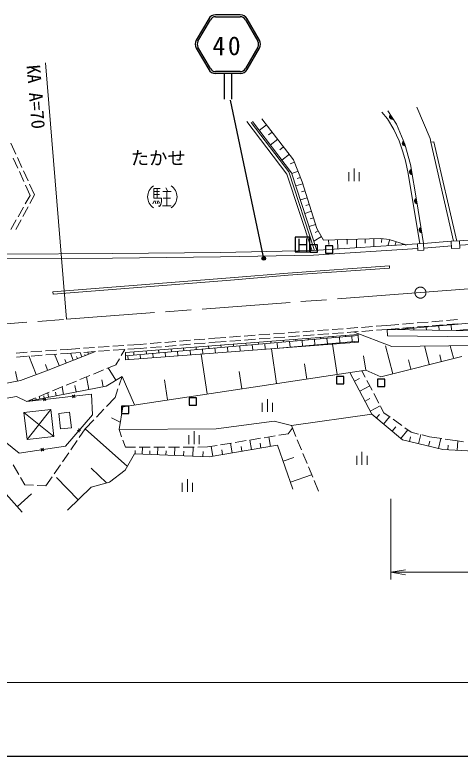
# Model space of a CAD drawing. Units: millimetres, scale not verified. Extents: x 40000 to 680000, y 20000 to 380000.
# Drawn here: x 293268 to 353870, y 205000 to 305791 of the extents above; entities that cross this region are included whole.
import ezdxf
from ezdxf.enums import TextEntityAlignment as Align

# ---------------------------------------------------------------- set-up
doc = ezdxf.new("R2010")
doc.units = ezdxf.units.MM
doc.header["$LTSCALE"] = 1000
doc.header["$PDMODE"] = 32
doc.header["$PDSIZE"] = 500
doc.linetypes.add('CHAIN', pattern=[18.5, 12, -1.5, 3.5, -1.5])
for name, color, linetype, lineweight in [('M-BMK', 2, 'CHAIN', 13), ('M-BMK-ROW', 30, 'Continuous', 25), ('M-STR-HTXT', 7, 'Continuous', 13), ('M-STR-STRC', 7, 'Continuous', 25), ('M-TTL-BAND', 7, 'Continuous', 25), ('M-WORK', 1, 'Continuous', 13)]:
    doc.layers.add(name, color=color, linetype=linetype, lineweight=lineweight)
doc.layers.add('M-BMK-HTXT', color=7, linetype='Continuous')
doc.styles.add('ＭＳ ゴシック', font='')
doc.styles.get('ＭＳ ゴシック').set_extended_font_data('MS Gothic')

# ---------------------------------------------------------------- blocks, each defined once
blk = doc.blocks.new('open_arrow')
at = {"color": 0, "linetype": 'Continuous', "lineweight": -2}
blk.add_lwpolyline([(7.5, 1.25), (0, 0), (7.5, -1.25)], dxfattribs=at)

msp = doc.modelspace()

# ---------------------------------------------------------------- linework, layer by layer
at = {"layer": 'M-BMK'}
for p, q in [((348460, 268022), (448163, 275702)), ((300299, 264403), (348460, 268022)), ((282918, 263104), (300299, 264403))]:
    msp.add_line(p, q, dxfattribs=at)
msp.add_circle((348460, 268022), 750, dxfattribs=at)
at = {"layer": 'M-BMK-ROW'}
for p, q in [((334477, 274516), (333477, 274516)), ((333477, 274516), (333477, 273516)), ((334477, 273516), (334477, 274516)), ((336525, 274366), (335525, 274366)), ((335525, 274366), (335525, 273366)), ((336525, 273366), (336525, 274366)), ((333477, 273516), (334477, 273516)), ((335525, 273366), (336525, 273366)), ((338024, 256605), (337024, 256605)), ((337024, 256605), (337024, 255605)), ((338024, 255605), (338024, 256605)), ((343619, 256258), (342619, 256258)), ((342619, 256258), (342619, 255258)), ((343619, 255258), (343619, 256258)), ((337024, 255605), (338024, 255605)), ((342619, 255258), (343619, 255258)), ((318003, 253728), (317003, 253728)), ((317003, 253728), (317003, 252728)), ((318003, 252728), (318003, 253728)), ((308786, 252582), (307786, 252582)), ((307786, 252582), (307786, 251582)), ((308786, 251582), (308786, 252582)), ((317003, 252728), (318003, 252728)), ((307786, 251582), (308786, 251582))]:
    msp.add_line(p, q, dxfattribs=at)
at = {"layer": 'M-STR-HTXT'}
for p, q in [((300299, 264403), (297438, 299286)), ((344431, 240000), (344431, 229000)), ((344431, 230000), (389568, 230000)), ((173930, 215000), (548662, 215000))]:
    msp.add_line(p, q, dxfattribs=at)
at = {"layer": 'M-STR-STRC'}
for p, q in [((323952, 305791), (320573, 305791)), ((320573, 305525), (323952, 305525)), ((319652, 305259), (317963, 302333)), ((318193, 302200), (319882, 305126)), ((324643, 305126), (326333, 302200)), ((326563, 302333), (324874, 305259)), ((319882, 298476), (318193, 301402)), ((326333, 301402), (324643, 298476)), ((317963, 301269), (319652, 298343)), ((324874, 298343), (326563, 301269)), ((323952, 298077), (320573, 298077)), ((323952, 297811), (320573, 297811)), ((321763, 297811), (321763, 294311)), ((322763, 297811), (322763, 294311)), ((327142, 272671), (322639, 294173)), ((333406, 275569), (331406, 275569)), ((331406, 275569), (331406, 273569)), ((331947, 273654), (331947, 275353)), ((332938, 275364), (332938, 273659)), ((333406, 273569), (333406, 275569)), ((331947, 274569), (332938, 274569)), ((331406, 273569), (333406, 273569))]:
    msp.add_line(p, q, dxfattribs=at)
for radius in [250, 200, 150, 100, 50, 20]:
    msp.add_circle((327142, 272671), radius, dxfattribs=at)
for centre, radius, start, end in [((320573, 304727), 1064, 90, 150), ((320573, 304727), 798, 90, 150), ((323952, 304727), 1064, 30, 90), ((323952, 304727), 798, 30, 90), ((318884, 301801), 1064, 150, 210), ((318884, 301801), 798, 150, 210), ((325641, 301801), 798, 330, 30.00002), ((325641, 301801), 1064, 330, 30), ((320573, 298875), 1064, 210, 270), ((320573, 298875), 798, 210, 270), ((323952, 298875), 798, 270, 330), ((323952, 298875), 1064, 270, 330)]:
    msp.add_arc(centre, radius, start, end, dxfattribs=at)
msp.add_point((327142, 272671), dxfattribs=at)
at = {"layer": 'M-TTL-BAND'}
msp.add_line((40000, 205000), (579000, 205000), dxfattribs=at)
at = {"layer": 'M-WORK'}
for p, q in [((343213, 292550), (343967, 291637)), ((349784, 288959), (347962, 293227)), ((324829, 291308), (330298, 284136)), ((326878, 291642), (331206, 286095)), ((343967, 291637), (344823, 290201)), ((325430, 291145), (330555, 284452)), ((325589, 291267), (330918, 284306)), ((327493, 290853), (326499, 290078)), ((328269, 289859), (327772, 289472)), ((344823, 290201), (345548, 288678)), ((292743, 288325), (293409, 286865)), ((329044, 288866), (328032, 288076)), ((345548, 288678), (346056, 287185)), ((349896, 288466), (349784, 288959)), ((349896, 288466), (350264, 288534)), ((352953, 275013), (349896, 288466)), ((350264, 288534), (353397, 275033)), ((329834, 287853), (329328, 287458)), ((293684, 284931), (293065, 286297)), ((293616, 286410), (294238, 285045)), ((330624, 286841), (329593, 286036)), ((346056, 287185), (346433, 285923)), ((331336, 285758), (330726, 285523)), ((331206, 286095), (332370, 283071)), ((346433, 285923), (346810, 284234)), ((294509, 283109), (293890, 284475)), ((294446, 284590), (295068, 283225)), ((330555, 284452), (334068, 273741)), ((330918, 284306), (334377, 273761)), ((331806, 284537), (330950, 284208)), ((338729, 283156), (338729, 284381)), ((339429, 283156), (339429, 284906)), ((340129, 283156), (340129, 284381)), ((346810, 284234), (348383, 274653)), ((330298, 284136), (333722, 273726)), ((332135, 283682), (331707, 283517)), ((295353, 281245), (294715, 282653)), ((295275, 282770), (295941, 281310)), ((313806, 282275), (314055, 281854)), ((332449, 282821), (331503, 282522)), ((332370, 283071), (334371, 276720)), ((294697, 280078), (295353, 281245)), ((295941, 281310), (295304, 280135)), ((312207, 280843), (312207, 282182)), ((312207, 282182), (313044, 282182)), ((312207, 281767), (312965, 281767)), ((312207, 281346), (312960, 281346)), ((312632, 282182), (312632, 280843)), ((313390, 281767), (314563, 281767)), ((313390, 281767), (314554, 281767)), ((313967, 281767), (313967, 279836)), ((332747, 281874), (332274, 281725)), ((312211, 280505), (312044, 280091)), ((313219, 280843), (312207, 280843)), ((312379, 280508), (312465, 280091)), ((312631, 280505), (312714, 280093)), ((312798, 280505), (312966, 280170)), ((313136, 279993), (313219, 280409)), ((313219, 280409), (313219, 280843)), ((313473, 280843), (314471, 280843)), ((333045, 280928), (332121, 280637)), ((293717, 278335), (294452, 279642)), ((295066, 279696), (294351, 278377)), ((312803, 279840), (312960, 279753)), ((312960, 279753), (313136, 279993)), ((313385, 279836), (314549, 279836)), ((333336, 280005), (332874, 279859)), ((333627, 279081), (332725, 278796)), ((292736, 276592), (293472, 277899)), ((294112, 277937), (293397, 276619)), ((334196, 277276), (333315, 276998)), ((333912, 278178), (333461, 278036)), ((334545, 276427), (334147, 276191)), ((334371, 276720), (335285, 275175)), ((335015, 275632), (333967, 275011)), ((335285, 275175), (343072, 275371)), ((335973, 275193), (335988, 274584)), ((337191, 275223), (337223, 273943)), ((338471, 275256), (338487, 274615)), ((339752, 275288), (339782, 274106)), ((340933, 275317), (340948, 274727)), ((342115, 275347), (342142, 274257)), ((343072, 275371), (344225, 275262)), ((343204, 275359), (343153, 274816)), ((344287, 275243), (344012, 274377)), ((344225, 275262), (346511, 274536)), ((353797, 275052), (363126, 275767)), ((353843, 274454), (363124, 275165)), ((333879, 273729), (348052, 274635)), ((345153, 274968), (345016, 274534)), ((346019, 274692), (345959, 274501)), ((346496, 274541), (346466, 274445)), ((348052, 274635), (348878, 274679)), ((348099, 273748), (348052, 274635)), ((348878, 274679), (352661, 274999)), ((348878, 274679), (348925, 273793)), ((348928, 274081), (352711, 274401)), ((352661, 274999), (353797, 275052)), ((352706, 274028), (352661, 274999)), ((353797, 275052), (353843, 274082)), ((291914, 273246), (306572, 273329)), ((306572, 273329), (321251, 273489)), ((321251, 273489), (333879, 273729)), ((333904, 273129), (348090, 274036)), ((348925, 273793), (348099, 273748)), ((353843, 274082), (352706, 274028)), ((291917, 272646), (306577, 272729)), ((306577, 272729), (321260, 272889)), ((321260, 272889), (333904, 273129)), ((330438, 270675), (344231, 271668)), ((330461, 270376), (344252, 271368)), ((344231, 271668), (344252, 271368)), ((322579, 270036), (330438, 270675)), ((322603, 269737), (330461, 270376)), ((298455, 268124), (322579, 270036)), ((298479, 267825), (322603, 269737)), ((429226, 269528), (353317, 262887)), ((298479, 267825), (298455, 268124)), ((365764, 264779), (345350, 262993)), ((350006, 264061), (351501, 264184)), ((352000, 264225), (353495, 264347)), ((336437, 263007), (337933, 263118)), ((338431, 263155), (339927, 263266)), ((340426, 263303), (341922, 263414)), ((342420, 263451), (343900, 263560)), ((343900, 263560), (345522, 263693)), ((343943, 263012), (345565, 263145)), ((345011, 263100), (345020, 262998)), ((346020, 263734), (347515, 263857)), ((346063, 263186), (347558, 263309)), ((346705, 263239), (346716, 263113)), ((347563, 263187), (347582, 262964)), ((348013, 263898), (349508, 264020)), ((348057, 263349), (349552, 263472)), ((348399, 263377), (348410, 263261)), ((349256, 263335), (349291, 262941)), ((350050, 263513), (351545, 263635)), ((350094, 263516), (350103, 263409)), ((350950, 263483), (350999, 262918)), ((351788, 263655), (351797, 263557)), ((352043, 263676), (353538, 263799)), ((352643, 263631), (352708, 262895)), ((353482, 263794), (353490, 263705)), ((308338, 259889), (339971, 262309)), ((339977, 262215), (308339, 259447)), ((322475, 261971), (323971, 262082)), ((324470, 262119), (325966, 262230)), ((326464, 262267), (327960, 262378)), ((328459, 262415), (329955, 262526)), ((330453, 262563), (331949, 262674)), ((330496, 262015), (331992, 262126)), ((332448, 262711), (333944, 262822)), ((332491, 262162), (333987, 262273)), ((334442, 262859), (335938, 262970)), ((334485, 262310), (335981, 262421)), ((336480, 262458), (337976, 262569)), ((338265, 262178), (338275, 262066)), ((338474, 262606), (339970, 262717)), ((339122, 262140), (339192, 261344)), ((344558, 260715), (339339, 262671)), ((339961, 262308), (339969, 262215)), ((339971, 262309), (340030, 261276)), ((340469, 262754), (341965, 262865)), ((342463, 262902), (343943, 263012)), ((343943, 263012), (343971, 262143)), ((343943, 263012), (360225, 262795)), ((343971, 262143), (360249, 261956)), ((345869, 263039), (345874, 262986)), ((353560, 262909), (353562, 262884)), ((340030, 261276), (308341, 258881)), ((310320, 260990), (311172, 261059)), ((311671, 261100), (313166, 261223)), ((313664, 261264), (315159, 261386)), ((315657, 261427), (317152, 261550)), ((317651, 261591), (319146, 261713)), ((317693, 261042), (319188, 261165)), ((319644, 261754), (320497, 261824)), ((319686, 261206), (320539, 261276)), ((320497, 261824), (321977, 261934)), ((320539, 261276), (322019, 261386)), ((322518, 261423), (324014, 261534)), ((324513, 261571), (326008, 261682)), ((324704, 261141), (324727, 260881)), ((326399, 261271), (326421, 261029)), ((326507, 261719), (328003, 261830)), ((327267, 261103), (327336, 260316)), ((328095, 261400), (328114, 261177)), ((340022, 261416), (328184, 260380)), ((328502, 261867), (329998, 261978)), ((328961, 261251), (329031, 260455)), ((329790, 261530), (329808, 261326)), ((330654, 261400), (330724, 260603)), ((331485, 261660), (331501, 261474)), ((332348, 261548), (332418, 260751)), ((333180, 261789), (333195, 261622)), ((334041, 261696), (334111, 260899)), ((334875, 261919), (334888, 261770)), ((335735, 261844), (335805, 261047)), ((336570, 262049), (336582, 261918)), ((336651, 261121), (336660, 261021)), ((337428, 261992), (337498, 261195)), ((338345, 261269), (338355, 261149)), ((295452, 259951), (296948, 260056)), ((297447, 260091), (298943, 260196)), ((299442, 260231), (300374, 260297)), ((300374, 260297), (302105, 260417)), ((302604, 260452), (304100, 260556)), ((304599, 260591), (306095, 260695)), ((304639, 260043), (306135, 260147)), ((306594, 260730), (308090, 260834)), ((306634, 260182), (308130, 260286)), ((308252, 260294), (307751, 259459)), ((308589, 260869), (310320, 260990)), ((308629, 260320), (310361, 260441)), ((310361, 260441), (311215, 260511)), ((311143, 260104), (311179, 259696)), ((311713, 260552), (313208, 260675)), ((312838, 260233), (312872, 259844)), ((313706, 260715), (315201, 260838)), ((314533, 260363), (314566, 259992)), ((315413, 260066), (315469, 259419)), ((315700, 260879), (317195, 261002)), ((316229, 260493), (316259, 260140)), ((317106, 260214), (317164, 259548)), ((317924, 260622), (317953, 260288)), ((318800, 260363), (318860, 259676)), ((319619, 260752), (319646, 260437)), ((320493, 260511), (320555, 259804)), ((321314, 260882), (321340, 260585)), ((322187, 260659), (322250, 259932)), ((323009, 261011), (323033, 260733)), ((323880, 260807), (323946, 260060)), ((325574, 260955), (325641, 260188)), ((328887, 255662), (328184, 260380)), ((329877, 260529), (329879, 260509)), ((331571, 260677), (331574, 260637)), ((333264, 260825), (333270, 260765)), ((334958, 260973), (334965, 260893)), ((337127, 256890), (336513, 261010)), ((344697, 256985), (343695, 260785)), ((359503, 260888), (344558, 260715)), ((349648, 258290), (348996, 260766)), ((352944, 259159), (352510, 260807)), ((293457, 259811), (294953, 259916)), ((293494, 259263), (294991, 259368)), ((296172, 256884), (295188, 259419)), ((295490, 259403), (296986, 259508)), ((297485, 259543), (298981, 259648)), ((297784, 257500), (304232, 260014)), ((299284, 258093), (298680, 259649)), ((299480, 259683), (300412, 259748)), ((300412, 259748), (302145, 259869)), ((301195, 258835), (300824, 259790)), ((301781, 259062), (301667, 259356)), ((302367, 259290), (302140, 259876)), ((302644, 259904), (304140, 260008)), ((302833, 259471), (302777, 259618)), ((303300, 259652), (303186, 259945)), ((308341, 258881), (308338, 259889)), ((308638, 259474), (308688, 258907)), ((309448, 259974), (309485, 259548)), ((310332, 259622), (310383, 259035)), ((312026, 259770), (312079, 259163)), ((313719, 259918), (313774, 259291)), ((319450, 254256), (318645, 259659)), ((341014, 257469), (340724, 259413)), ((354109, 259356), (343079, 256559)), ((351296, 258725), (351079, 259549)), ((297728, 257488), (297426, 258266)), ((300240, 258464), (300054, 258941)), ((306994, 258195), (305811, 257710)), ((307494, 259030), (306994, 258195)), ((333007, 256276), (332700, 258336)), ((347172, 257638), (346846, 258876)), ((293614, 255982), (293373, 257320)), ((294054, 256061), (297784, 257500)), ((305348, 257520), (303960, 256950)), ((307008, 256099), (305983, 257780)), ((341016, 257469), (307959, 252488)), ((324168, 254959), (323817, 257318)), ((341869, 251486), (338871, 257146)), ((340940, 256534), (340490, 257390)), ((343079, 256559), (341016, 257469)), ((288886, 255102), (294054, 256061)), ((303498, 256760), (302110, 256190)), ((303339, 254841), (303011, 256560)), ((305273, 255210), (305089, 256178)), ((305677, 255287), (307862, 256619)), ((307862, 256619), (307464, 255422)), ((307862, 256619), (309567, 252783)), ((314046, 253450), (313643, 256152)), ((339484, 255988), (340164, 256349)), ((341872, 254764), (341173, 256092)), ((294914, 253236), (305677, 255287)), ((299798, 255241), (298410, 254671)), ((299901, 254186), (299707, 255204)), ((301648, 256000), (300260, 255431)), ((301620, 254514), (301456, 255373)), ((340204, 254628), (341564, 255349)), ((297948, 254481), (296560, 253911)), ((297866, 253798), (297751, 254401)), ((298884, 253992), (298787, 254501)), ((301481, 253778), (301091, 254091)), ((301130, 253739), (301443, 254129)), ((307306, 254948), (306909, 253751)), ((342804, 252995), (342105, 254322)), ((296097, 253722), (294914, 253236)), ((295188, 253288), (295173, 253366)), ((295679, 253382), (295650, 253538)), ((296171, 253475), (296137, 253653)), ((296662, 253569), (296594, 253925)), ((297505, 253342), (297115, 253655)), ((297154, 253303), (297466, 253693)), ((297264, 253684), (297207, 253985)), ((306909, 253751), (305748, 252537)), ((326935, 251804), (326935, 253029)), ((327635, 251804), (327635, 253554)), ((328335, 251804), (328335, 253029)), ((340921, 253275), (341598, 253633)), ((294518, 251712), (298153, 252151)), ((298153, 252151), (294962, 248035)), ((298153, 252151), (298597, 248474)), ((305402, 252176), (304366, 251091)), ((307959, 252488), (307446, 249402)), ((341638, 251922), (342991, 252638)), ((343487, 251696), (343037, 252552)), ((294962, 248035), (294518, 251712)), ((294518, 251712), (298597, 248474)), ((300710, 251760), (299236, 251582)), ((299236, 251582), (299489, 249484)), ((300963, 249661), (300710, 251760)), ((307615, 250419), (306419, 251004)), ((330919, 249940), (341869, 251486)), ((341869, 251486), (346025, 247996)), ((342470, 250981), (342881, 251470)), ((343449, 250158), (344271, 251138)), ((344320, 251103), (343487, 251696)), ((304020, 250730), (302859, 249515)), ((320663, 249514), (328548, 250527)), ((328548, 250527), (330919, 249940)), ((345950, 249942), (344728, 250813)), ((299489, 249484), (300963, 249661)), ((301754, 249277), (302253, 249314)), ((301985, 249544), (302022, 249046)), ((302859, 249515), (302029, 248313)), ((308584, 244396), (302859, 249515)), ((307446, 249402), (320663, 249514)), ((307446, 249402), (307807, 248435)), ((317665, 247429), (317665, 249179)), ((330464, 248837), (331015, 249530)), ((330919, 249940), (331518, 248484)), ((344614, 249180), (345103, 249763)), ((345779, 248202), (346758, 249367)), ((347190, 249059), (346357, 249652)), ((348200, 248801), (347190, 249059)), ((298597, 248474), (294962, 248035)), ((307982, 247966), (308344, 246999)), ((316965, 247429), (316965, 248654)), ((318365, 247429), (318365, 248654)), ((325225, 247979), (326706, 248221)), ((325473, 246677), (325249, 247982)), ((327199, 248302), (328679, 248545)), ((328045, 247118), (327824, 248404)), ((329173, 248626), (330464, 248837)), ((331708, 248021), (332277, 246633)), ((346025, 247996), (351513, 246690)), ((346960, 247773), (347108, 248397)), ((348206, 247477), (348503, 248724)), ((349694, 248419), (348685, 248677)), ((351352, 248176), (349694, 248419)), ((350929, 246829), (351253, 248190)), ((353504, 247860), (351847, 248103)), ((301745, 247902), (300892, 246668)), ((308344, 246999), (309668, 247004)), ((310168, 247006), (311668, 247011)), ((310589, 246049), (310626, 247007)), ((312168, 247013), (313668, 247018)), ((312686, 245966), (312727, 247015)), ((314168, 247020), (315668, 247025)), ((314980, 245876), (315026, 247023)), ((316168, 247027), (317668, 247032)), ((317490, 245777), (317540, 247032)), ((318168, 247034), (319493, 247039)), ((319493, 247039), (320785, 247251)), ((329030, 247288), (319719, 245689)), ((320211, 245774), (319980, 247119)), ((321278, 247332), (322758, 247574)), ((322862, 246229), (322634, 247554)), ((323252, 247655), (324732, 247898)), ((324167, 246453), (324055, 247106)), ((326759, 246898), (326648, 247541)), ((331108, 241293), (329030, 247288)), ((349568, 247153), (349730, 247834)), ((352191, 246651), (352227, 247290)), ((353467, 246578), (353541, 247855)), ((354330, 247748), (353504, 247860)), ((296806, 246818), (297210, 246524)), ((297156, 246873), (296861, 246469)), ((300608, 246256), (299755, 245022)), ((309569, 246089), (308291, 243891)), ((319719, 245689), (309569, 246089)), ((309630, 246086), (309649, 246566)), ((311637, 246007), (311658, 246532)), ((313833, 245921), (313856, 246495)), ((316235, 245826), (316260, 246454)), ((318854, 245723), (318881, 246405)), ((321537, 246001), (321423, 246664)), ((332467, 246171), (333037, 244783)), ((340493, 244611), (340493, 246361)), ((351513, 246690), (355695, 246451)), ((329785, 245112), (331221, 245610)), ((339793, 244611), (339793, 245836)), ((341193, 244611), (341193, 245836)), ((293805, 243303), (293048, 244598)), ((299471, 244611), (298619, 243377)), ((305753, 242148), (303662, 244171)), ((333227, 244321), (333797, 242933)), ((298335, 242965), (297504, 241763)), ((308291, 243891), (306133, 242253)), ((330781, 242238), (333654, 243234)), ((294627, 241896), (294058, 242871)), ((301886, 239848), (298942, 242867)), ((306133, 242253), (303655, 241573)), ((316056, 240925), (316056, 242150)), ((316756, 240925), (316756, 242675)), ((317456, 240925), (317456, 242150)), ((333987, 242471), (334585, 241014)), ((291359, 241426), (294290, 238193)), ((295816, 241841), (294627, 241896)), ((297504, 241763), (296315, 241818)), ((303655, 241573), (300458, 238456)), ((293618, 238934), (295543, 240679))]:
    msp.add_line(p, q, dxfattribs=at)
msp.add_lwpolyline([(344034, 292737), (345208, 290910), (346339, 288191), (347101, 285450), (347949, 280382), (348878, 274679)], dxfattribs=at)
msp.add_lwpolyline([(285913, 252599), (293851, 246178), (300165, 247164), (303842, 251426), (303682, 254197), (294914, 253236), (293505, 253904)], close=True, dxfattribs=at)
for centre, radius, start, end in [((344620, 291925), 354, 131.53264, 293.93782), ((344620, 291925), 283, 133.75668, 291.71378), ((344620, 291925), 212, 137.503, 287.96745), ((344620, 291925), 142, 145.21473, 280.25572), ((344620, 291925), 100, 155.53239, 269.93806), ((346344, 288320), 354, 121.38472, 283.7899), ((346344, 288320), 283, 123.60876, 281.56586), ((346344, 288320), 212, 127.35509, 277.81953), ((346344, 288320), 142, 135.06682, 270.1078), ((346344, 288320), 100, 145.38448, 259.79014), ((347326, 284435), 354, 108.2996, 270.70478), ((347326, 284435), 283, 110.52364, 268.48074), ((347326, 284435), 212, 114.26997, 264.73442), ((347326, 284435), 142, 121.9817, 257.02269), ((347326, 284435), 100, 132.29936, 246.70503), ((313150, 281052), 1806, 123.85503, 236.14497), ((313538, 281052), 1806, 303.85503, 56.14497), ((347986, 280490), 354, 108.2996, 270.70478), ((347986, 280490), 283, 110.52364, 268.48074), ((347986, 280490), 212, 114.26997, 264.73442), ((347986, 280490), 142, 121.9817, 257.02269), ((347986, 280490), 100, 132.29936, 246.70503), ((348629, 276542), 354, 108.04606, 270.45124), ((348629, 276542), 283, 110.2701, 268.2272), ((348629, 276542), 212, 114.01642, 264.48087), ((348629, 276542), 142, 121.72815, 256.76914), ((348629, 276542), 100, 132.04581, 246.45148)]:
    msp.add_arc(centre, radius, start, end, dxfattribs=at)

# ---------------------------------------------------------------- block references
at = {"layer": 'M-STR-HTXT', "xscale": 267, "yscale": 267}
msp.add_blockref('open_arrow', (344431, 230000), dxfattribs=at)

# ---------------------------------------------------------------- texts
at = {"layer": 'M-BMK-HTXT', "style": 'ＭＳ ゴシック'}
msp.add_text('たかせ', height=1833, dxfattribs=at).set_placement((312786, 286330), align=Align.MIDDLE_CENTER)
at = {"layer": 'M-STR-HTXT', "style": 'ＭＳ ゴシック'}
msp.add_text('KA A=70', height=1833, rotation=274.687, dxfattribs=at).set_placement((296139, 294639), align=Align.MIDDLE_CENTER)
at = {"layer": 'M-STR-STRC', "insert": (322254, 301564), "char_height": 2566, "attachment_point": 5, "style": 'ＭＳ ゴシック'}
msp.add_mtext('\\T1.2;40', dxfattribs=at)

doc.saveas('drawing.dxf')
